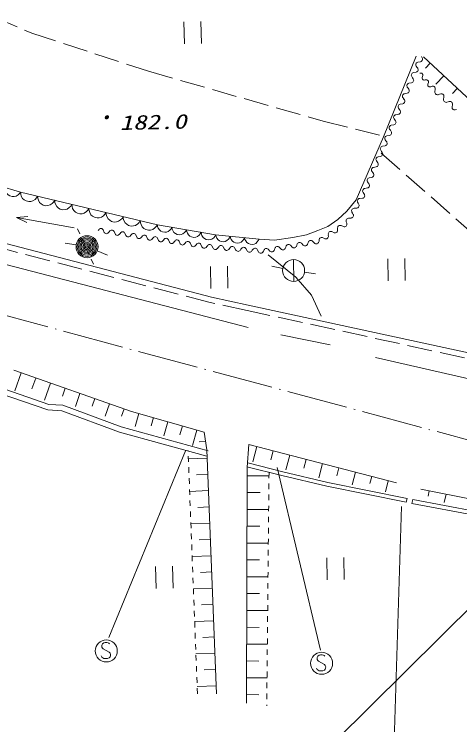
# Model space of a CAD drawing. Units: millimetres, scale not verified. Extents: x -48484 to 680000, y 20000 to 380000.
# Drawn here: x 123826 to 164134, y 238977 to 303247 of the extents above; entities that cross this region are included whole.
import ezdxf
from ezdxf.enums import TextEntityAlignment as Align

# ---------------------------------------------------------------- set-up
doc = ezdxf.new("R2010")
doc.units = ezdxf.units.MM
doc.header["$LTSCALE"] = 1000
for name, pattern in [('USER1', [1, 0.5, -0.5]), ('USER2', [3, 2.25, -0.75]), ('USER5', [7.000001, 5.508197, -0.688525, 0.114754, -0.688525])]:
    doc.linetypes.add(name, pattern=pattern)
for name, color, linetype, lineweight in [('S-BGD', 1, 'Continuous', 13), ('S-BGD-HTXT', 6, 'Continuous', 13), ('S-BMK', 3, 'USER5', 13)]:
    doc.layers.add(name, color=color, linetype=linetype, lineweight=lineweight)
doc.styles.add('ＭＳ ゴシック', font='')
doc.styles.get('ＭＳ ゴシック').set_extended_font_data('MS Gothic')

# ---------------------------------------------------------------- blocks, each defined once
blk = doc.blocks.new('BUHIN21')
at = {"layer": 'S-BGD'}
blk.add_lwpolyline([(-174, 699), (-322, 606), (-437, 488), (-557, 314), (-602, 139), (-614, -38), (-560, -255), (-467, -406), (-344, -539), (-157, -637), (0, -683), (174, -699)], dxfattribs=at)
blk = doc.blocks.new('BUHIN22')
at = {"layer": 'S-BGD'}
blk.add_lwpolyline([(-227, 762), (-385, 653), (-507, 517), (-630, 319), (-672, 124), (-676, -73), (-605, -309), (-495, -471), (-353, -612), (-141, -710), (34, -754), (227, -762)], dxfattribs=at)
blk = doc.blocks.new('BUHIN23')
at = {"layer": 'S-BGD'}
blk.add_lwpolyline([(-230, 628), (-358, 528), (-452, 408), (-546, 235), (-570, 69), (-563, -96), (-492, -291), (-391, -421), (-265, -532), (-82, -604), (67, -631), (230, -628)], dxfattribs=at)
blk = doc.blocks.new('BUHIN24')
at = {"layer": 'S-BGD'}
blk.add_lwpolyline([(-272, 598), (-389, 490), (-473, 366), (-552, 189), (-563, 25), (-544, -136), (-460, -321), (-351, -441), (-220, -540), (-35, -597), (113, -613), (272, -598)], dxfattribs=at)
blk = doc.blocks.new('BUHIN205')
at = {"layer": 'S-BGD'}
blk.add_lwpolyline([(-182, 462), (-67, 441), (-11, 420), (41, 384), (80, 331), (103, 273), (108, 213), (98, 151), (70, 94), (-70, -94), (-93, -151), (-107, -202), (-102, -270), (-76, -334), (-37, -386), (15, -418), (67, -441), (182, -462)], dxfattribs=at)
blk = doc.blocks.new('BUHIN206')
at = {"layer": 'S-BGD'}
blk.add_lwpolyline([(-220, 465), (-99, 451), (-40, 433), (16, 400), (60, 347), (88, 289), (97, 228), (91, 163), (65, 102), (-65, -102), (-85, -163), (-97, -216), (-87, -286), (-56, -351), (-12, -401), (45, -431), (99, -451), (220, -465)], dxfattribs=at)
blk = doc.blocks.new('BUHIN207')
at = {"layer": 'S-BGD'}
blk.add_lwpolyline([(-329, 390), (-210, 407), (-149, 405), (-87, 387), (-30, 348), (11, 300), (35, 243), (46, 179), (37, 115), (-37, -115), (-40, -178), (-38, -232), (-10, -296), (36, -350), (90, -388), (153, -402), (210, -407), (329, -390)], dxfattribs=at)
blk = doc.blocks.new('BUHIN208')
at = {"layer": 'S-BGD'}
blk.add_lwpolyline([(-447, 227), (-346, 288), (-290, 310), (-227, 318), (-161, 304), (-105, 276), (-61, 234), (-27, 180), (-10, 118), (10, -118), (31, -176), (55, -225), (104, -272), (166, -304), (230, -317), (292, -306), (346, -288), (447, -227)], dxfattribs=at)
blk = doc.blocks.new('BUHIN209')
at = {"layer": 'S-BGD'}
blk.add_lwpolyline([(-514, -2), (-450, 101), (-410, 147), (-356, 183), (-289, 202), (-225, 202), (-165, 184), (-109, 151), (-65, 103), (65, -103), (111, -146), (155, -179), (222, -200), (294, -199), (358, -181), (409, -142), (450, -101), (514, 2)], dxfattribs=at)
blk = doc.blocks.new('BUHIN210')
at = {"layer": 'S-BGD'}
blk.add_lwpolyline([(-512, -65), (-461, 46), (-426, 97), (-377, 140), (-312, 166), (-248, 174), (-187, 164), (-127, 138), (-77, 94), (77, -94), (129, -132), (176, -160), (245, -172), (317, -163), (379, -137), (425, -92), (461, -46), (512, 65)], dxfattribs=at)
blk = doc.blocks.new('BUHIN211')
at = {"layer": 'S-BGD'}
blk.add_lwpolyline([(138, 367), (194, 294), (216, 252), (228, 204), (223, 151), (205, 105), (176, 68), (137, 36), (91, 18), (-91, -18), (-134, -40), (-170, -62), (-203, -104), (-222, -156), (-226, -206), (-213, -253), (-194, -294), (-138, -367)], dxfattribs=at)
blk = doc.blocks.new('BUHIN212')
at = {"layer": 'S-BGD'}
blk.add_lwpolyline([(104, 510), (193, 425), (230, 375), (255, 314), (259, 245), (246, 181), (217, 126), (172, 76), (115, 43), (-115, -43), (-168, -80), (-209, -117), (-243, -179), (-258, -250), (-253, -317), (-225, -376), (-193, -425), (-104, -510)], dxfattribs=at)
blk = doc.blocks.new('BUHIN280')
at = {"layer": 'S-BGD'}
blk.add_lwpolyline([(712, 69), (735, 147), (726, 230), (689, 330), (608, 462), (511, 555), (390, 611), (262, 609), (161, 554), (100, 511), (35, 425), (24, 336), (37, -293), (-8, -391), (-95, -490), (-202, -544), (-302, -563), (-415, -550), (-534, -441), (-653, -244), (-692, -151), (-703, -46), (-680, 61), (-618, 181)], dxfattribs=at)
blk.add_circle((0, 0), 995, dxfattribs=at)
blk = doc.blocks.new('BUHIN282')
at = {"layer": 'S-BGD'}
for radius in [995, 880, 765, 645, 530, 390, 270, 155, 30]:
    blk.add_circle((0, 0), radius, dxfattribs=at)
blk = doc.blocks.new('BUHIN283')
at = {"layer": 'S-BGD'}
blk.add_line((851, 516), (-851, -516), dxfattribs=at)
blk.add_circle((0, 0), 995, dxfattribs=at)
blk = doc.blocks.new('BUHIN284')
at = {"layer": 'S-BGD'}
for p, q in [((456, 1177), (-1254, 140)), ((-458, -1173), (1252, -136))]:
    blk.add_line(p, q, dxfattribs=at)

msp = doc.modelspace()

# ---------------------------------------------------------------- linework, layer by layer
at = {"layer": 'S-BGD', "linetype": 'USER2'}
for p, q in [((122011, 302982), (125426, 301530)), ((125426, 301530), (135986, 298087)), ((135986, 298087), (151779, 293562)), ((151779, 293562), (156989, 292288)), ((157026, 290677), (166240, 282581)), ((141552, 277171), (107293, 286090)), ((144896, 276447), (141552, 277171)), ((167480, 271540), (144896, 276447))]:
    msp.add_line(p, q, dxfattribs=at)
at = {"layer": 'S-BGD'}
for p, q in [((160192, 299455), (157230, 292153)), ((160843, 299386), (165739, 294826)), ((161455, 298816), (161032, 298361)), ((162679, 297676), (161967, 296912)), ((163903, 296536), (163473, 296074)), ((74434, 293260), (144986, 274917)), ((157230, 292153), (154762, 286450)), ((114704, 289940), (124395, 287160)), ((124395, 287160), (136776, 284209)), ((107420, 286573), (141668, 277657)), ((154762, 286450), (153901, 285431)), ((153901, 285431), (153114, 284666)), ((129245, 283916), (124020, 284862)), ((136776, 284209), (142049, 283292)), ((153114, 284666), (152190, 284035)), ((151300, 283669), (150269, 283300)), ((152190, 284035), (151300, 283669)), ((142049, 283292), (145972, 282912)), ((147363, 282810), (145972, 282912)), ((149030, 283049), (147363, 282810)), ((150269, 283300), (149030, 283049)), ((129424, 282376), (128436, 282534)), ((131336, 281837), (132260, 281456)), ((146791, 281487), (149315, 279474)), ((148123, 280257), (147142, 280450)), ((150093, 279916), (151082, 279767)), ((149315, 279474), (150728, 277850)), ((141668, 277657), (145002, 276935)), ((150728, 277850), (151596, 275939)), ((145002, 276935), (167592, 272028)), ((147931, 274235), (152416, 273339)), ((156494, 272186), (170457, 269012)), ((116827, 271426), (126951, 267957)), ((126853, 267462), (116781, 270914)), ((123777, 271039), (134442, 267323)), ((124444, 270807), (123875, 269176)), ((125777, 270342), (125434, 269359)), ((127110, 269878), (126572, 268333)), ((128443, 269413), (128193, 268697)), ((129776, 268949), (129366, 267773)), ((131109, 268484), (130867, 267788)), ((132442, 268019), (132044, 266877)), ((128124, 267386), (126853, 267462)), ((126951, 267957), (128228, 267881)), ((133343, 265441), (128124, 267386)), ((128228, 267881), (133497, 265917)), ((133776, 267555), (133540, 266879)), ((134442, 267323), (141011, 265444)), ((135099, 267135), (134765, 265966)), ((136413, 266759), (136202, 266023)), ((137727, 266383), (137359, 265098)), ((141242, 263278), (133343, 265441)), ((133497, 265917), (141374, 263761)), ((139040, 266007), (138810, 265201)), ((140354, 265632), (139953, 264230)), ((141011, 265444), (141243, 263831)), ((141127, 264637), (140557, 264555)), ((144893, 262265), (145037, 264335)), ((145037, 264335), (158404, 260864)), ((139308, 263756), (132388, 246862)), ((141243, 263831), (142139, 241775)), ((145779, 264142), (145423, 262770)), ((147265, 263757), (147053, 262941)), ((141273, 263096), (139582, 263027)), ((148750, 263371), (148401, 262026)), ((150235, 262985), (150028, 262187)), ((144834, 240940), (144893, 262265)), ((148040, 261524), (144863, 262317)), ((144948, 262657), (148123, 261864)), ((147614, 262250), (151536, 245736)), ((151720, 262600), (151388, 261321)), ((141333, 261625), (140317, 261584)), ((148123, 261864), (152190, 260900)), ((153205, 262214), (153017, 261488)), ((154691, 261828), (154395, 260689)), ((144891, 261504), (146873, 261498)), ((152115, 260558), (148040, 261524)), ((156176, 261443), (156009, 260801)), ((157661, 261057), (157401, 260057)), ((159297, 259115), (152115, 260558)), ((152190, 260900), (159366, 259459)), ((160623, 260301), (172695, 257883)), ((141392, 260155), (139696, 260086)), ((144887, 259981), (146070, 259977)), ((161378, 260150), (161282, 259670)), ((162887, 259848), (162731, 259070)), ((159366, 259459), (159297, 259115)), ((159874, 259343), (159810, 258999)), ((159874, 259343), (172559, 256975)), ((141452, 258685), (140432, 258643)), ((144883, 258457), (146844, 258452)), ((158857, 258714), (158122, 235129)), ((172507, 256629), (159810, 258999)), ((141512, 257214), (139809, 257145)), ((144878, 256934), (146049, 256931)), ((141571, 255744), (140548, 255702)), ((144874, 255411), (146814, 255405)), ((141631, 254273), (139922, 254204)), ((144870, 253888), (146027, 253884)), ((141691, 252803), (140664, 252761)), ((144866, 252364), (146784, 252359)), ((141751, 251332), (140036, 251263)), ((144861, 250841), (146006, 250838)), ((141810, 249862), (140779, 249820)), ((144857, 249318), (146755, 249313)), ((141870, 248392), (140149, 248322)), ((144853, 247795), (145985, 247791)), ((141930, 246921), (140895, 246879)), ((144849, 246271), (146725, 246266)), ((141989, 245451), (140262, 245381)), ((144844, 244748), (145964, 244745)), ((142049, 243980), (141011, 243938)), ((144840, 243225), (146695, 243220)), ((142109, 242510), (140375, 242439)), ((144836, 241702), (145943, 241699))]:
    msp.add_line(p, q, dxfattribs=at)
at = {"layer": 'S-BGD', "linetype": 'USER1'}
for p, q in [((129545, 283827), (131087, 280466)), ((140401, 241784), (139553, 263795)), ((146876, 261791), (146671, 240698))]:
    msp.add_line(p, q, dxfattribs=at)
at = {"layer": 'S-BGD'}
msp.add_lwpolyline([(124953, 284401), (124020, 284862), (125055, 284965)], dxfattribs=at)
at = {"layer": 'S-BGD-HTXT'}
msp.add_line((172084, 256547), (151426, 236089), dxfattribs=at)
at = {"layer": 'S-BMK'}
msp.add_line((74214, 289100), (169710, 263444), dxfattribs=at)

# ---------------------------------------------------------------- block references
at = {"rotation": 60}
for name, p in [('BUHIN284', (139969, 301574)), ('BUHIN210', (160458, 298933)), ('BUHIN210', (160057, 297982)), ('BUHIN211', (160763, 297603)), ('BUHIN210', (159657, 297030)), ('BUHIN211', (161261, 296996)), ('BUHIN210', (159257, 296078)), ('BUHIN212', (161900, 296348)), ('BUHIN210', (158856, 295126)), ('BUHIN212', (162679, 295659)), ('BUHIN212', (163458, 294970)), ('BUHIN210', (158456, 294174)), ('BUHIN210', (158056, 293223)), ('BUHIN210', (157656, 292271)), ('BUHIN210', (157255, 291319)), ('BUHIN210', (156855, 290367)), ('BUHIN210', (156455, 289415)), ('BUHIN210', (156054, 288464)), ('BUHIN210', (155654, 287512)), ('BUHIN21', (123703, 287359)), ('BUHIN22', (125169, 286976)), ('BUHIN22', (126717, 286607)), ('BUHIN22', (128264, 286238)), ('BUHIN209', (155199, 286589)), ('BUHIN22', (129812, 285869)), ('BUHIN22', (131359, 285500)), ('BUHIN209', (154689, 285696)), ('BUHIN22', (132907, 285131)), ('BUHIN22', (134454, 284762)), ('BUHIN22', (136002, 284393)), ('BUHIN209', (154179, 284803)), ('BUHIN23', (137435, 284094)), ('BUHIN23', (138753, 283865)), ('BUHIN23', (140072, 283635)), ('BUHIN208', (152662, 283536)), ('BUHIN208', (153503, 284083)), ('BUHIN282', (130411, 282218)), ('BUHIN205', (131923, 283625)), ('BUHIN205', (132905, 283478)), ('BUHIN205', (133887, 283332)), ('BUHIN205', (134870, 283185)), ('BUHIN23', (141390, 283406)), ('BUHIN24', (142703, 283228)), ('BUHIN24', (144010, 283102)), ('BUHIN24', (145318, 282975)), ('BUHIN208', (151821, 282988)), ('BUHIN205', (135852, 283039)), ('BUHIN205', (136834, 282892)), ('BUHIN205', (137817, 282746)), ('BUHIN205', (138799, 282599)), ('BUHIN205', (139781, 282452)), ('BUHIN207', (149894, 282444)), ('BUHIN207', (150898, 282625)), ('BUHIN205', (140764, 282306)), ('BUHIN206', (141767, 282191)), ('BUHIN206', (142792, 282107)), ('BUHIN206', (143818, 282023)), ('BUHIN206', (144843, 281939)), ('BUHIN206', (145868, 281855)), ('BUHIN207', (146882, 281903)), ('BUHIN207', (147886, 282084)), ('BUHIN207', (148890, 282264)), ('BUHIN284', (158416, 280135)), ('BUHIN284', (142367, 279452)), ('BUHIN283', (149104, 280064)), ('BUHIN284', (152887, 253092)), ('BUHIN284', (137405, 252308)), ('BUHIN280', (132158, 245660)), ('BUHIN280', (151629, 244540))]:
    msp.add_blockref(name, p, dxfattribs=at)

# ---------------------------------------------------------------- texts
at = {"layer": 'S-BGD', "style": 'ＭＳ ゴシック', "oblique": 15}
msp.add_text('・', height=1320, rotation=1.2, dxfattribs=at).set_placement((131151, 292824), align=Align.BOTTOM_LEFT)
at = {"layer": 'S-BGD', "style": 'ＭＳ ゴシック', "oblique": 15, "width": 1.35}
msp.add_text('182.0', height=1320, rotation=1.2, dxfattribs=at).set_placement((133388, 292377), align=Align.BOTTOM_LEFT)

doc.saveas('drawing.dxf')
